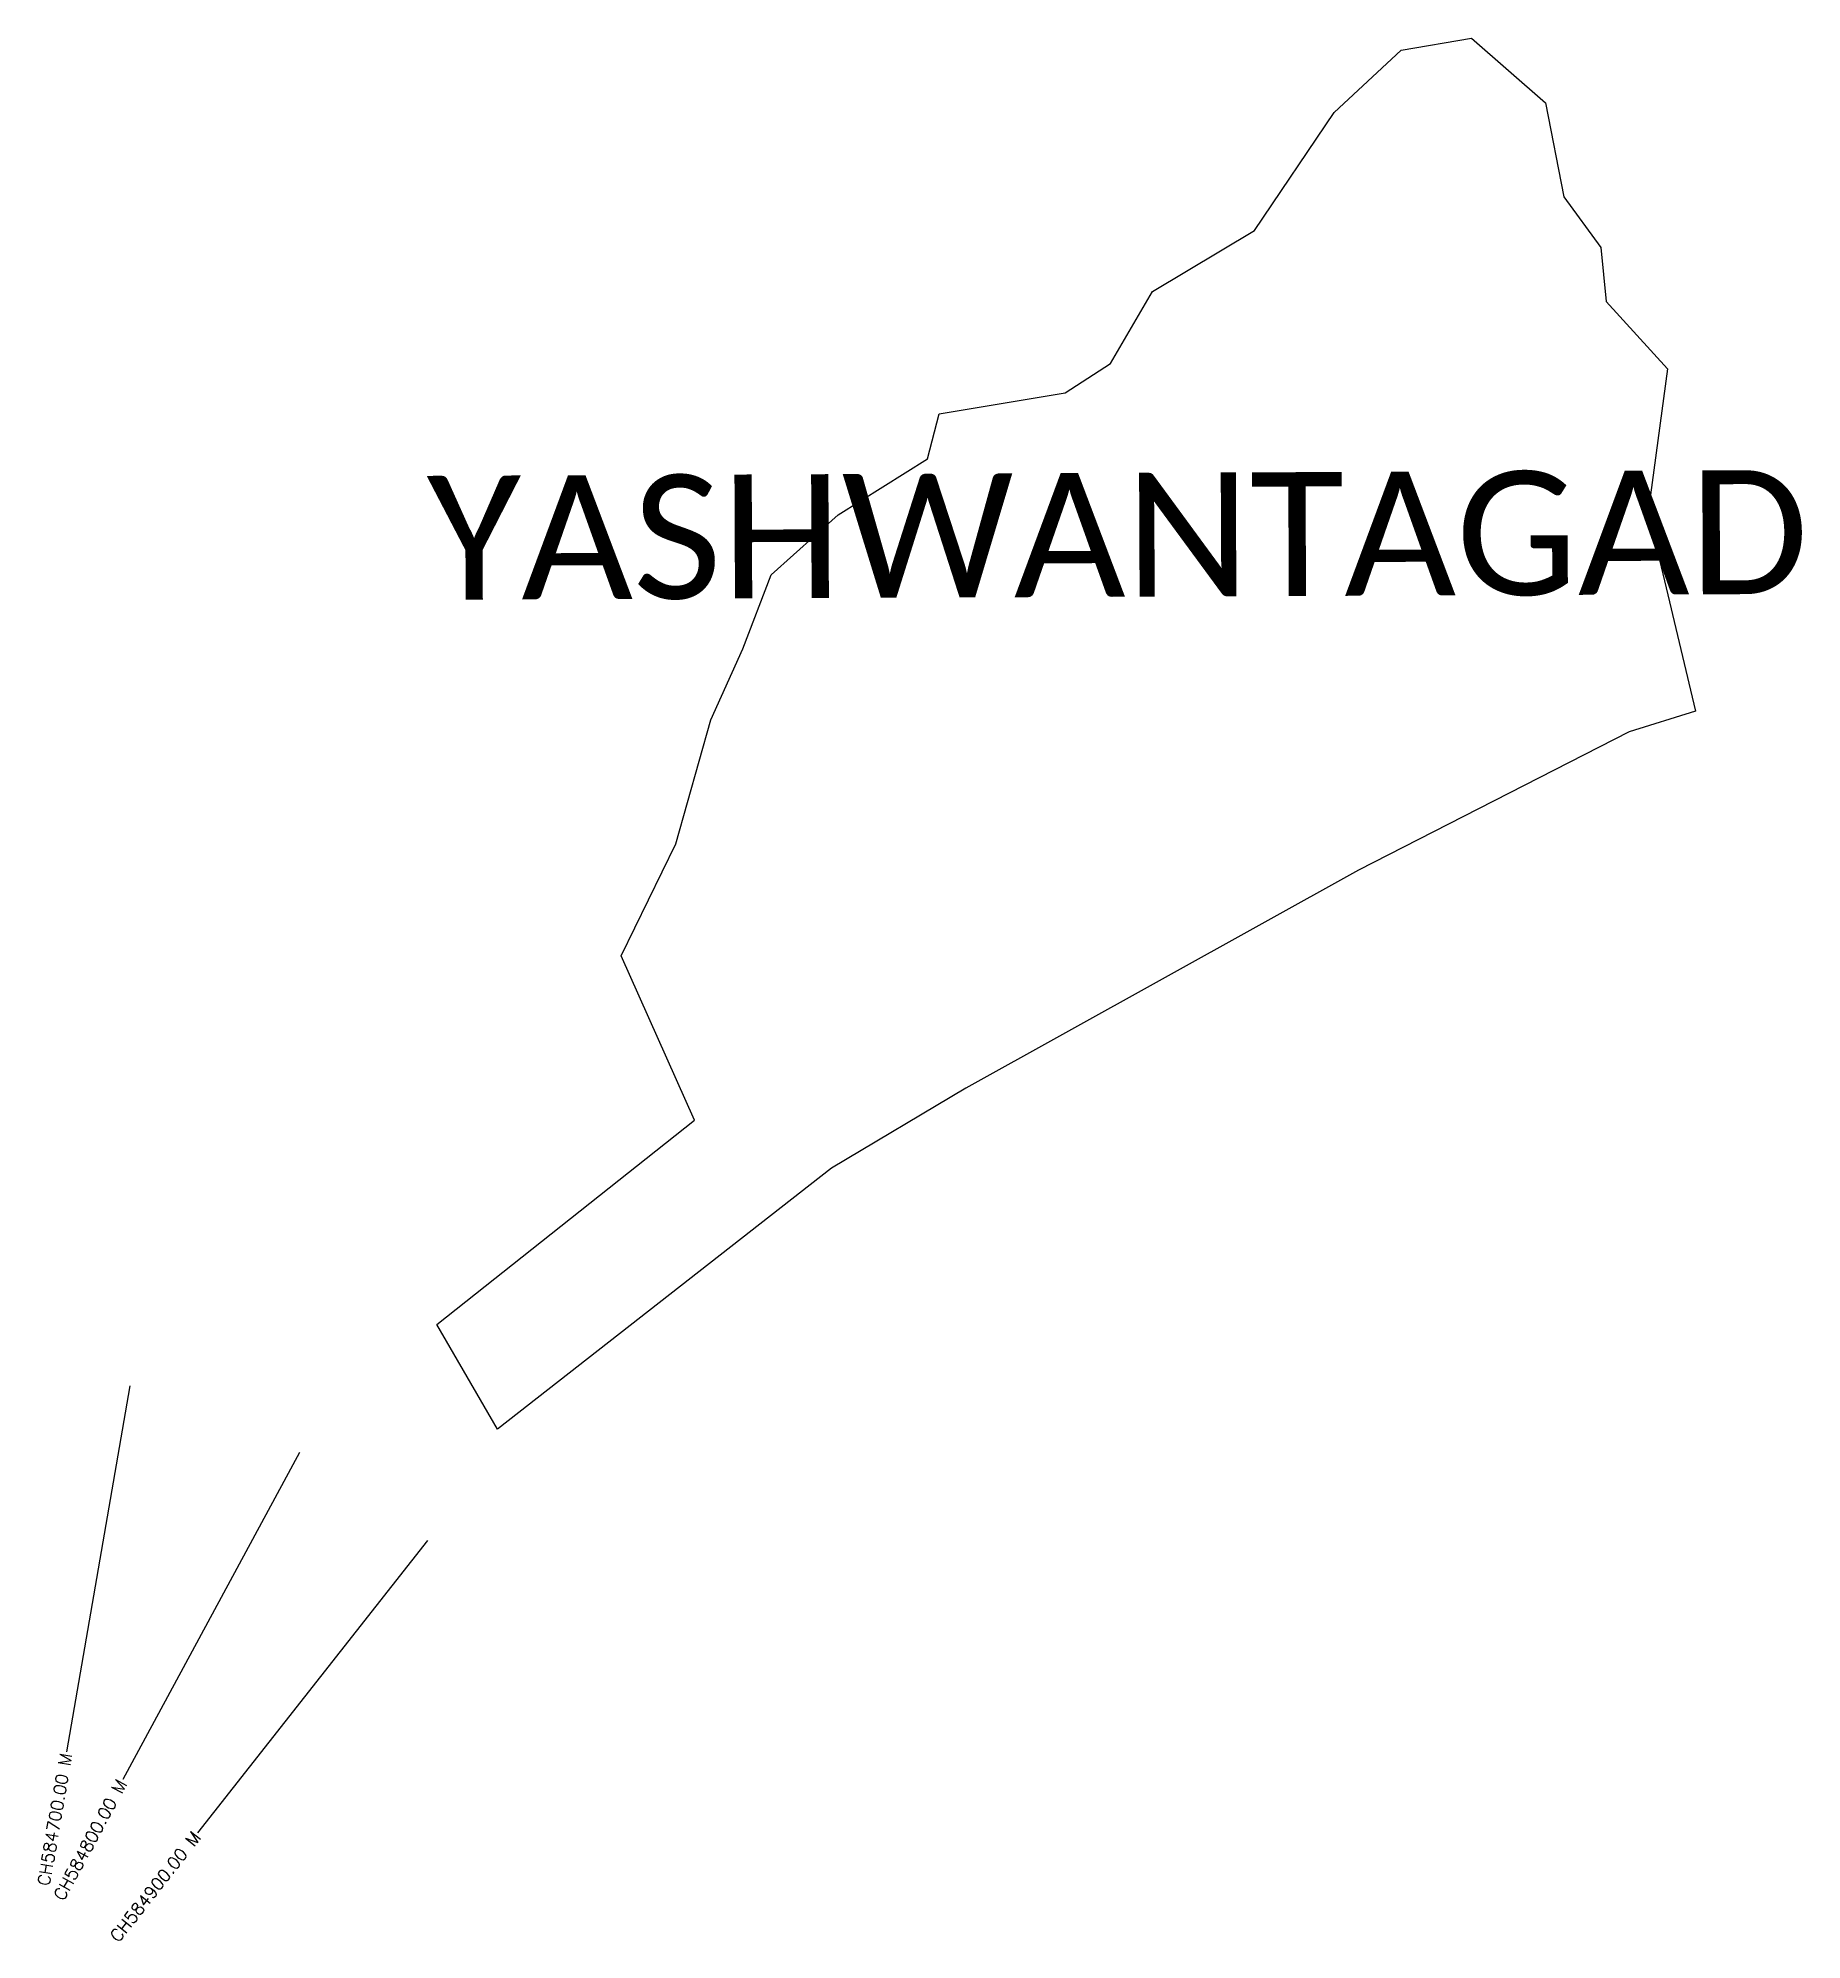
# Model space of a CAD drawing. Header units: metres. Extents: x 323911 to 325335, y 1838255 to 1839791.
import ezdxf
from ezdxf.enums import TextEntityAlignment as Align

# ---------------------------------------------------------------- set-up
doc = ezdxf.new("R2010")
doc.units = ezdxf.units.M
for name, color, linetype in [('CS', 134, 'Continuous'), ('CSMark', 6, 'Continuous'), ('village', 3, 'Continuous'), ('VILLAGE NAME', 250, 'Continuous')]:
    doc.layers.add(name, color=color, linetype=linetype)
doc.styles.get("Standard").update_dxf_attribs({"font": 'simplex.shx'})

msp = doc.modelspace()

# ---------------------------------------------------------------- linework, layer by layer
at = {"layer": 'CS'}
for p, q in [((323985.4, 1838702.7), (323934.3, 1838407.1)), ((324122.4, 1838648.7), (323979.7, 1838384.8)), ((324225.6, 1838577.6), (324040.1, 1838341.8))]:
    msp.add_line(p, q, dxfattribs=at)
at = {"layer": 'village', "color": 3, "true_color": 0x00ff00}
msp.add_polyline3d([(325249.1, 1839247.2, 0), (325195.5, 1839230.6, 0), (324977.1, 1839118.7, 0), (324660.2, 1838942.9, 0), (324551.6, 1838878.2, 0), (324282.1, 1838667.5, 0), (324233.1, 1838752.1, 0), (324441.2, 1838917.1, 0), (324382, 1839049.8, 0), (324426.1, 1839140.1, 0), (324454.3, 1839240.1, 0), (324480.1, 1839297.6, 0), (324503.1, 1839357.1, 0), (324557, 1839405.7, 0), (324629.1, 1839450.8, 0), (324638.6, 1839487.2, 0), (324740.4, 1839504.1, 0), (324776.9, 1839527.9, 0), (324810.8, 1839586, 0), (324893.2, 1839635.1, 0), (324957.3, 1839730.3, 0), (325011.5, 1839780.6, 0), (325068.3, 1839790.5, 0), (325128, 1839738.3, 0), (325142.7, 1839662.2, 0), (325172.7, 1839621.5, 0), (325176.8, 1839577.8, 0), (325226.5, 1839523.4, 0), (325210.8, 1839407.7, 0)], close=True, dxfattribs=at)

# ---------------------------------------------------------------- texts
at = {"layer": 'CSMark'}
for s, rotation, p in [('CH584700.00 M', 80.1851, (323934.1, 1838406.1)), ('CH584800.00 M', 61.6065, (323979.2, 1838383.9)), ('CH584900.00 M', 51.8144, (324039.5, 1838341))]:
    msp.add_text(s, height=10, rotation=rotation, dxfattribs=at).set_placement(p, align=Align.MIDDLE_RIGHT)
at = {"layer": 'VILLAGE NAME', "insert": (324225, 1839437.1), "char_height": 100, "attachment_point": 1, "rotation": 0.2435}
msp.add_mtext_dynamic_manual_height_columns('{\\fCalibri|b0|i0|c0|p34;YASHWANTAGAD}', width=1643.097, gutter_width=779.9, heights=[0], dxfattribs=at)

doc.saveas('drawing.dxf')
